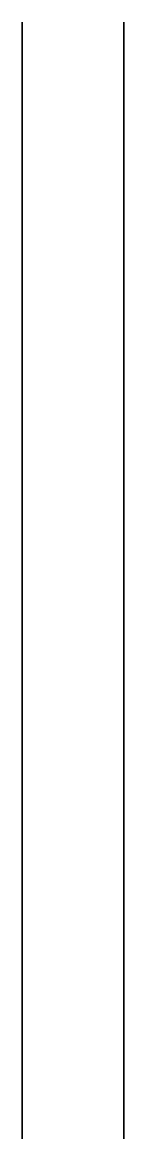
# Model space of a CAD drawing. Extents: x -0.005 to 0.005, y -0.11 to 0.
import ezdxf

# ---------------------------------------------------------------- set-up
doc = ezdxf.new("R2010")
doc.units = 0
doc.layers.add('FLAG', color=1, linetype='CONTINUOUS')

msp = doc.modelspace()

# ---------------------------------------------------------------- linework, layer by layer
at = {"layer": 'FLAG'}
for points in [[(-0.005, -0.09, 2.29), (-0.005, 0, 1.85), (-0.005, -0.11, 1.85), (-0.005, -0.11, 2.29)], [(0.005, -0.09, 2.29), (0.005, 0, 1.85), (0.005, -0.11, 1.85), (0.005, -0.11, 2.29)]]:
    msp.add_3dface(points, dxfattribs=at)

doc.saveas('drawing.dxf')
